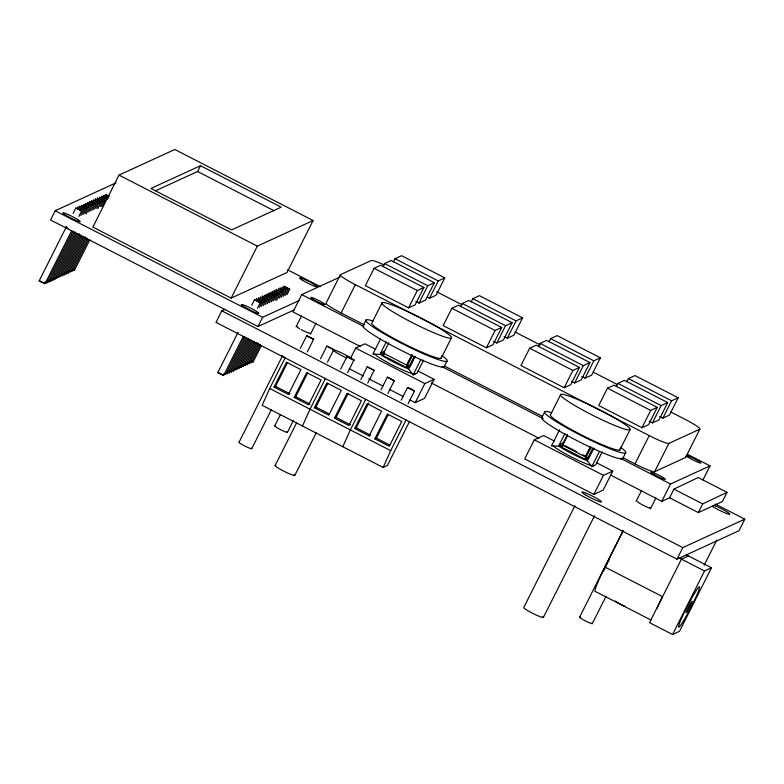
<?xml version="1.0" encoding="UTF-8"?>
<svg xmlns="http://www.w3.org/2000/svg" width="784" height="784" viewBox="0 0 784 784"><rect width="100%" height="100%" fill="white"/><g stroke="black" fill="none" stroke-linecap="round" stroke-linejoin="round"><path stroke-width="1.18" d="M62.887 274.165L64.66 274.753L63.543 273.851M101.263 201.978L95.491 199.018L101.263 201.978L97.98 208.495M240.786 365.569L243.295 366.491L242.187 365.599M279.898 293.716L274.135 290.756L279.898 293.716L276.615 300.233M51.068 279.584L52.842 280.172L52.273 279.614M89.445 207.397L83.682 204.438L89.445 207.397L86.171 213.914M229.702 371.332L231.486 371.91L230.917 371.351M268.089 299.135L262.326 296.176L268.089 299.135L265.355 304.574M306.701 335.738L313.61 339.296L306.701 335.738L300.331 348.4M326.869 346.097L333.778 349.654L326.869 346.097L320.499 358.758M350.958 358.023C337.081 351.987 362.972 365.334 350.958 358.023A11.045 1.137 26.7 0 0 337.767 351.261A11.045 1.137 26.7 0 0 334.268 351.193A11.045 1.137 26.7 0 0 346.812 358.004M367.206 366.814L374.115 370.371L367.206 366.814L360.836 379.476M387.374 377.173L394.283 380.73L387.374 377.173L381.004 389.834M401.173 400.193L407.543 387.531L411.463 389.099L414.452 391.089L408.092 403.74M285.082 357.876L269.686 388.492L262.13 405.289L383.141 467.431L387.404 465.48L409.326 421.9M302.467 425.996L310.023 409.209L325.419 378.594M342.804 446.713L350.36 429.926L365.756 399.311M383.141 467.431L390.697 450.643L406.092 420.028M72.598 269.588L74.48 270.245L73.5 269.402M251.233 361.336L253.114 361.983L252.134 361.15M289.717 289.208L283.994 286.238L289.717 289.208L286.983 294.637M116.071 182.809L55.184 210.749L50.539 219.99L257.985 326.536L294.519 309.768M71.756 230.555L44.982 283.779L39.827 281.417L39.2 280.829L66.513 226.517M73.069 213.483L75.803 208.054L78.998 209.308L81.585 211.004L78.851 216.433M44.923 282.191L46.893 282.887L72.638 231.77M80.83 215.482L83.565 210.053L77.822 207.133L83.565 210.053M47.628 281.603L48.931 281.917L74.059 231.946M82.8 214.571L85.534 209.142L79.782 206.231L85.534 209.142M49.255 280.554L50.891 281.064L75.48 232.182M84.77 213.718L87.455 208.172L81.703 205.349L87.494 208.289M52.842 280.172L76.332 233.465M53.165 278.741L54.831 279.261L77.773 233.632M88.7 211.915L91.395 206.368L85.642 203.546L91.434 206.476M55.36 277.928L56.811 278.33L79.204 233.789M90.679 210.984L93.414 205.545L87.592 202.664L93.414 205.545M56.644 276.723L58.78 277.418L80.086 235.063M92.649 210.073L95.383 204.644L89.562 201.762L95.383 204.644M59.408 276.174L60.74 276.497L81.507 235.229M94.609 209.161L97.343 203.722L91.532 200.88L97.343 203.722M60.995 275.106L62.7 275.645L82.369 236.543M96.569 208.299L99.284 202.762L93.521 199.93L99.303 202.87M64.66 274.753L83.78 236.729M64.474 273.097L66.65 273.812L85.221 236.886M100.519 206.466L103.253 201.037L97.441 198.146L103.253 201.037M66.826 272.362L68.59 272.94L86.073 238.189M101.92 206.682L105.193 200.067L99.431 197.205L105.193 200.165M119.001 175.097L92.855 227.086L231.153 298.116L286.954 272.509L313.1 220.529L174.803 149.499L119.001 175.097L257.299 246.127L313.1 220.529M68.482 271.323L70.589 271.999L87.524 238.326M70.854 270.598L72.54 271.127L88.386 239.63M74.48 270.245L89.778 239.826M155.722 190.708L197.607 171.5L200.508 165.718L281.191 207.152L231.584 229.908L150.91 188.474L200.508 165.718M225.126 309.327L221.803 310.856L215.992 322.4L676.994 559.168L738.989 530.719L744.8 519.165L715.439 504.092M231.153 298.116L257.299 246.127M243.285 336.414L223.616 375.526L218.471 373.164L217.834 372.576L238.052 332.387M251.703 305.231L254.437 299.802L257.632 301.056L260.219 302.742L257.485 308.181M223.567 373.929L225.596 374.566L244.726 336.552M259.475 307.23L262.199 301.791L256.397 298.939L262.199 301.791M225.586 373.057L227.566 373.654L245.598 337.816M261.435 306.319L264.169 300.88L258.367 298.047L264.169 300.88M227.889 372.302L229.536 372.802L247.009 338.051M263.404 305.456L266.09 299.909L260.337 297.097L266.139 300.027M231.486 371.91L248.42 338.247M231.799 370.479L233.465 370.999L249.312 339.501M267.334 303.653L270.039 298.106L264.277 295.284L270.068 298.224M233.995 369.676L235.445 370.068L250.743 339.658M269.314 302.722L272.048 297.293L266.237 294.412L272.048 297.293M257.985 326.536L262.63 317.295L299.165 300.527M235.278 368.47L237.415 369.166L251.615 340.922M271.284 301.82L274.018 296.391L268.206 293.51L274.018 296.391M238.042 367.912L239.375 368.245L253.036 341.089M273.253 300.899L275.978 295.47L270.176 292.618L275.978 295.47M239.639 366.853L241.335 367.392L254.447 341.324M275.204 300.047L277.918 294.51L272.156 291.668L277.938 294.617M243.295 366.491L255.31 342.598M243.118 364.834L245.284 365.56L256.76 342.745M279.163 298.214L281.887 292.785L276.076 289.894L281.887 292.785M245.461 364.109L247.234 364.687L258.161 342.961M281.103 297.342L283.837 291.815L278.065 288.953L283.837 291.913M247.117 363.061L249.224 363.747L259.053 344.186M283.093 296.401L285.827 290.962L280.015 288.091L285.827 290.962M249.488 362.345L251.184 362.874L260.464 344.411M285.053 295.529L287.757 289.992L281.995 287.16L287.777 290.1M253.114 361.983L261.307 345.695M340.138 276.977L301.713 294.608L293 311.934L360.454 346.577M296.097 326.761L301.595 315.834M239.051 442.235L282.534 355.779M274.018 387.08L286.513 362.247L300.919 369.646L288.424 394.479L274.018 387.08L275.566 386.375L287.512 362.61M251.723 448.742L271.538 409.346M310.503 334.16L316.001 323.233M384.199 264.982A19.502 2.009 26.7 0 0 371.381 260.484L340.383 274.704L326.144 303.006A19.502 2.009 26.7 0 0 341.109 312.953L363.962 324.694M307.25 351.947L313.61 339.296M274.772 425.839L280.28 414.893M294.186 397.439L306.681 372.606L321.087 380.005L308.592 404.838L294.186 397.439L295.735 396.733L307.681 372.968M341.109 312.953L355.348 284.651A19.502 2.009 26.7 0 1 340.383 274.704M287.454 432.347L293.51 420.312M374.086 268.324L365.364 285.65L408.591 307.847L415.177 304.829L423.889 287.503L380.671 265.306L374.086 268.324L417.304 290.521L423.889 287.503M275.155 465.451L296.626 422.772M327.418 362.306L333.778 349.654M382.915 266.776L384.542 263.532L391.128 260.504L434.356 282.701L425.634 300.027L419.048 303.055L415.804 301.389M314.355 407.798L326.85 382.964L341.256 390.363L328.761 415.197L314.355 407.798L315.903 407.092L327.849 383.327M393.372 261.974L395.009 258.73L401.594 255.702L444.812 277.899L436.1 295.225L429.514 298.253L427.349 297.146M340.668 369.117L347.038 356.455M366.206 319.862L363.306 325.634A45.501 4.675 26.7 0 0 398.213 348.841A45.501 4.675 26.7 0 0 443.979 367.069L446.88 361.297M350.35 358.66L355.671 348.076L364.972 343.813L375.781 349.36M294.755 475.516L316.217 432.827M382.131 302.604L371.969 322.822A38.994 4.008 26.7 0 0 406.445 345.009A38.994 4.008 26.7 0 0 441.147 357.181M347.586 372.665L353.947 360.013M334.523 418.156L347.018 393.323L361.424 400.722L348.929 425.555L334.523 418.156L336.071 417.441L348.018 393.686M380.446 339.051L372.821 354.211L383.239 354.388L380.652 353.055L386.277 341.873M367.755 383.023L374.115 370.371M412.168 355.26L407.415 364.717L406.641 365.07L383.592 353.231L388.874 342.726M384.327 353.506L383.278 355.603L406.328 367.441L408.395 366.491M408.591 307.847L417.304 290.521M354.691 428.515L367.186 403.682L381.592 411.081L369.097 435.914L354.691 428.515L356.24 427.799L368.735 402.966M419.048 303.055L427.76 285.719L434.356 282.701M429.514 298.253L438.227 280.927L444.812 277.899M387.923 393.382L394.283 380.73M406.641 365.07L411.923 354.564M406.328 367.441L412.139 355.887M409.424 366.02L414.177 356.573M414.462 356.632L411.286 362.933L412.061 362.58M415.236 356.279L409.464 367.853L406.876 366.53L410.747 364.746M374.86 438.873L387.355 414.04L401.761 421.439L389.266 446.272L374.86 438.873L376.408 438.158L388.354 414.403M406.876 366.53L413.158 374.928L420.783 359.768M423.566 360.16L417.029 373.155L413.158 374.928M451.878 308.279L443.166 325.605L486.384 347.802L492.969 344.784L501.682 327.457L458.464 305.26L451.878 308.279L495.096 330.476L501.682 327.457M460.708 306.73L462.335 303.477L468.93 300.458L512.148 322.655L503.426 339.982L496.84 343L493.597 341.344M409.836 399.879L415.236 402.653L424.82 383.592L434.12 379.319L417.911 370.999M441.118 358.337L451.28 338.12A38.994 4.008 26.7 0 0 403.456 309.641A38.994 4.008 26.7 0 0 395.391 313.335A38.994 4.008 26.7 0 0 451.28 338.12M471.164 301.928L472.801 298.684L479.387 295.656L522.605 317.853L513.892 335.18L507.307 338.208L504.063 336.542M434.12 379.319L424.536 398.38L415.236 402.653M486.384 347.802L495.096 330.476M496.84 343L505.553 325.674L512.148 322.655M507.307 338.208L516.019 320.881L522.605 317.853M529.67 348.233L520.958 365.56L564.176 387.757L570.762 384.738L579.474 367.412L536.256 345.215L529.67 348.233L572.888 370.43L579.474 367.412M538.5 346.685L540.127 343.431L546.722 340.413L589.94 362.61L581.218 379.936L574.633 382.955L571.399 381.289M548.957 341.883L550.593 338.629L557.179 335.611L600.397 357.808L591.685 375.134L585.099 378.153L581.855 376.496M544.841 411.61L541.94 417.382A45.501 4.675 26.7 0 0 576.848 440.588A45.501 4.675 26.7 0 0 622.614 458.816L625.514 453.034M554.415 441.098L543.606 435.551L534.306 439.824L524.721 458.885L593.87 494.39L603.17 490.127L612.755 471.066L596.555 462.746M560.776 394.352L550.603 414.569A38.994 4.008 26.7 0 0 585.08 436.757A38.994 4.008 26.7 0 0 619.781 448.918M564.176 387.757L572.888 370.43M574.633 382.955L583.355 365.628L589.94 362.61M585.099 378.153L593.811 360.826L600.397 357.808M559.619 429.71L551.456 445.959L561.873 446.125L559.286 444.802L564.911 433.621M590.803 447.007L586.05 456.455L585.276 456.817L562.226 444.979L567.508 434.473M567.224 436.218L563 444.616L562.226 444.979M563.5 444.195L561.912 447.35L584.962 459.189L588.059 457.768L592.812 448.311M607.463 388.188L598.751 405.514L641.969 427.711L648.554 424.693L657.266 407.357L614.048 385.169L607.463 388.188L650.681 410.385L657.266 407.357M616.293 386.639L617.929 383.386L624.515 380.367L667.733 402.564L659.021 419.891L652.425 422.909L649.191 421.243M585.276 456.817L590.558 446.312M584.962 459.189L590.773 447.635M593.096 448.379L589.931 454.681L593.87 448.027M626.749 381.837L628.386 378.584L634.971 375.565L678.189 397.762L669.477 415.089L662.892 418.107L659.648 416.441M593.723 448.419L588.098 459.6L585.511 458.268L589.392 456.494M585.511 458.268L591.793 466.676L599.417 451.515M574.966 505.68L523.781 607.453A11.045 1.137 26.7 0 0 534.835 614.372A11.045 1.137 26.7 0 0 542.714 616.538M602.2 451.898L595.664 464.892L591.793 466.676M593.87 494.39L603.455 475.339L612.755 471.066M619.752 450.075L629.924 429.867A38.994 4.008 26.7 0 0 582.091 401.379A38.994 4.008 26.7 0 0 574.035 405.073A38.994 4.008 26.7 0 0 629.924 429.867M543.371 617.518L594.556 515.735M641.969 427.711L650.681 410.385M652.425 422.909L661.147 405.583L667.733 402.564M623.025 457.738L634.991 463.883L649.23 435.59A19.502 2.009 26.7 0 0 668.84 443.401L699.838 429.171A19.502 2.009 26.7 0 0 684.883 419.234L670.732 411.963M662.892 418.107L671.604 400.781L678.189 397.762M636.04 501.446L641.528 490.549M579.611 617.135L623.094 530.68M650.828 619.948L595.37 591.469A29.253 2.381 -62.8 0 1 604.954 567.077L622.761 531.679M634.991 463.883A19.502 2.009 26.7 0 0 654.611 471.703L668.84 443.401M592.292 623.652L606.052 596.291M650.446 508.845L655.934 497.948M610.667 475.084L661.804 501.339L670.516 484.012L710.039 465.882L687.196 454.142M654.611 471.703L685.608 457.474L699.838 429.171M669.546 497.781L673.907 489.118L698.221 477.525L727.033 492.323L722.387 501.564L698.358 512.579L669.546 497.781L661.804 501.339M702.954 479.955L710.039 465.882M698.358 512.579L702.719 503.916L727.033 492.323M676.994 559.168L682.805 547.614L744.8 519.165M704.13 565.254L716.792 540.078M688.44 555.925L681.463 559.129L649.515 622.663L672.564 634.501L704.512 570.968L711.49 567.763L686.265 554.807M711.49 567.763L679.532 631.296L672.564 634.501M46.893 282.887L45.403 281.74M288.424 394.479L289.972 393.774L275.566 386.375M380.652 353.055L384.523 351.281M383.592 353.231L384.366 352.878M369.097 435.914L370.646 435.198L356.24 427.799M559.286 444.802L563.157 443.019M81.585 211.004L75.803 208.054M39.2 280.829L39.739 280.917M260.219 302.742L254.437 299.802M217.834 372.576L218.373 372.665M414.452 391.089L407.543 387.649M108.104 198.087L103.361 195.412L108.496 197.754M40.268 281.103L40.915 281.378M218.903 372.851L221.039 373.831M41.64 281.711L42.395 282.083M108.457 196.47L105.36 194.491L109.466 196.255M395.009 258.73L438.227 280.927M472.801 298.684L516.019 320.881M550.593 338.629L593.811 360.826M628.386 378.584L671.604 400.781M384.542 263.532L427.76 285.719M462.335 303.477L505.553 325.674M540.127 343.431L583.355 365.628M617.929 383.386L661.147 405.583M436.708 291.775L461.747 304.633M515.078 332.024L540.107 344.882M593.449 372.273L617.39 384.572M197.607 171.5L273.979 210.72M355.348 284.651L418.47 317.079M420.655 318.196L649.23 435.59M287.699 269.882L320.284 286.611M444.518 366.059L542.479 416.373M301.713 294.608L363.727 326.448M442.058 366.677L543.234 418.646M620.467 458.307L670.516 484.012M673.907 489.118L702.719 503.916M565.097 445.694L576.622 451.613M582.914 454.847L586.05 456.455M431.161 382.886L538.863 438.207M355.671 348.076L424.82 383.592M534.306 439.824L603.455 475.339M55.184 210.749L262.63 317.295M349.331 368.803L363.374 376.016M368.774 378.79L382.817 386.002M389.305 389.334L403.348 396.547M221.803 310.856L682.805 547.614M679.287 558.012L704.512 570.968M295.735 396.733L310.141 404.132M315.903 407.092L329.28 413.962M336.071 417.441L350.477 424.84M376.408 438.158L389.785 445.028M269.686 388.492L390.697 450.643M604.954 567.077L662.588 596.673A29.253 2.381 -62.8 0 0 656.943 608.502M221.774 374.213L223.616 375.526M43.14 282.475L44.355 283.191M228.281 371.841L229.536 372.802M240.149 366.461L241.335 367.392M61.505 274.714L62.7 275.645M226.596 372.919L227.566 373.654M47.951 281.172L48.931 281.917M244.451 364.874L245.284 365.56M65.817 273.136L66.65 273.812M50.205 280.447L50.891 281.064M232.789 370.391L233.465 370.999M54.155 278.653L54.831 279.261M246.656 364.129L247.234 364.687M68.022 272.381L68.59 272.94M309.827 333.014A7.154 0.735 26.7 0 1 301.027 329.505M299.576 328.682A7.154 0.735 26.7 0 1 297.587 326.722M649.965 507.503A7.154 0.735 26.7 0 1 646.477 506.846A7.154 0.735 26.7 0 1 638.137 502.25M637.706 501.829A7.154 0.735 26.7 0 1 637.706 501.623M713.959 505.288A11.045 1.137 26.7 0 1 727.817 512.403A11.045 1.137 26.7 0 1 725.955 513.255A11.045 1.137 26.7 0 1 712.097 506.141M625.554 606.581A7.154 0.735 26.7 0 1 616.596 601.975M615.763 601.377A7.154 0.735 26.7 0 1 615.332 600.956M412.923 373.86A22.746 2.342 26.7 0 1 391.314 364.491A22.746 2.342 26.7 0 1 374.713 354.015M415.079 373.38A22.746 2.342 26.7 0 1 415.069 374.056M408.689 369.019A22.746 2.342 26.7 0 1 380.171 354.368M441.853 355.495A45.501 4.675 26.7 0 1 431.788 357.21A45.501 4.675 26.7 0 1 378.692 330.574A45.501 4.675 26.7 0 1 373.076 320.989M251.301 448.115A7.154 0.735 26.7 0 1 245.372 446.302A7.154 0.735 26.7 0 1 239.483 442.245M294.098 474.536A11.045 1.137 26.7 0 1 284.925 471.733A11.045 1.137 26.7 0 1 275.831 465.461M67.992 228.164A9.751 1 26.7 0 1 65.719 227.037M287.032 431.719A7.154 0.735 26.7 0 1 281.093 429.906A7.154 0.735 26.7 0 1 275.213 425.849M284.572 357.406A8.124 0.833 26.7 0 1 283.23 356.573M282.289 355.887A8.124 0.833 26.7 0 1 281.799 355.417M623.221 531.18A8.124 0.833 26.7 0 1 622.271 530.503M685.618 456.896A19.502 2.009 26.7 0 1 685.608 457.474M591.861 623.015A7.154 0.735 26.7 0 1 585.099 620.781A7.154 0.735 26.7 0 1 580.885 617.38M603.68 570.899A22.746 1.852 -62.8 0 1 607.914 562.481M608.453 561.442A22.746 1.852 -62.8 0 1 609.56 559.394M593.713 465.128A22.746 2.342 26.7 0 1 592.312 465.774M591.557 465.608A22.746 2.342 26.7 0 1 569.948 456.239A22.746 2.342 26.7 0 1 553.347 445.763M587.334 460.757A22.746 2.342 26.7 0 1 558.806 446.116M620.487 447.243A45.501 4.675 26.7 0 1 610.422 448.948A45.501 4.675 26.7 0 1 557.336 422.311A45.501 4.675 26.7 0 1 551.711 412.737M101.459 196.294L107.192 199.224L101.459 196.294M585.638 494.978A11.045 1.137 26.7 0 0 601.465 501.995A11.045 1.137 26.7 0 0 587.912 493.93A11.045 1.137 26.7 0 0 585.638 494.978M66.199 215.502A9.751 1 26.7 0 0 80.174 221.696A9.751 1 26.7 0 0 68.208 214.581A9.751 1 26.7 0 0 66.199 215.502M244.833 307.25A9.751 1 26.7 0 0 258.808 313.443A9.751 1 26.7 0 0 246.852 306.319A9.751 1 26.7 0 0 244.833 307.25M302.957 280.574A9.751 1 26.7 0 0 316.932 286.777A9.751 1 26.7 0 0 304.966 279.653A9.751 1 26.7 0 0 302.957 280.574M653.601 474.261A8.124 0.833 26.7 0 0 665.244 479.426A8.124 0.833 26.7 0 0 655.287 473.487A8.124 0.833 26.7 0 0 653.601 474.261M688.401 457.386A8.124 0.833 26.7 0 0 700.651 463.089A8.124 0.833 26.7 0 0 692.027 457.631A8.124 0.833 26.7 0 0 688.401 457.386M313.62 299.655A8.124 0.833 26.7 0 0 325.262 304.809A8.124 0.833 26.7 0 0 315.295 298.88A8.124 0.833 26.7 0 0 313.62 299.655M683.854 620.32A22.746 1.852 -62.8 0 0 699.642 587.059A22.746 1.852 -62.8 0 0 683.873 613.343A22.746 1.852 -62.8 0 0 683.854 620.32M687.617 610.746A6.497 0.529 -62.8 0 0 692.125 601.24A6.497 0.529 -62.8 0 0 687.617 608.747A6.497 0.529 -62.8 0 0 687.617 610.746"/></g></svg>
